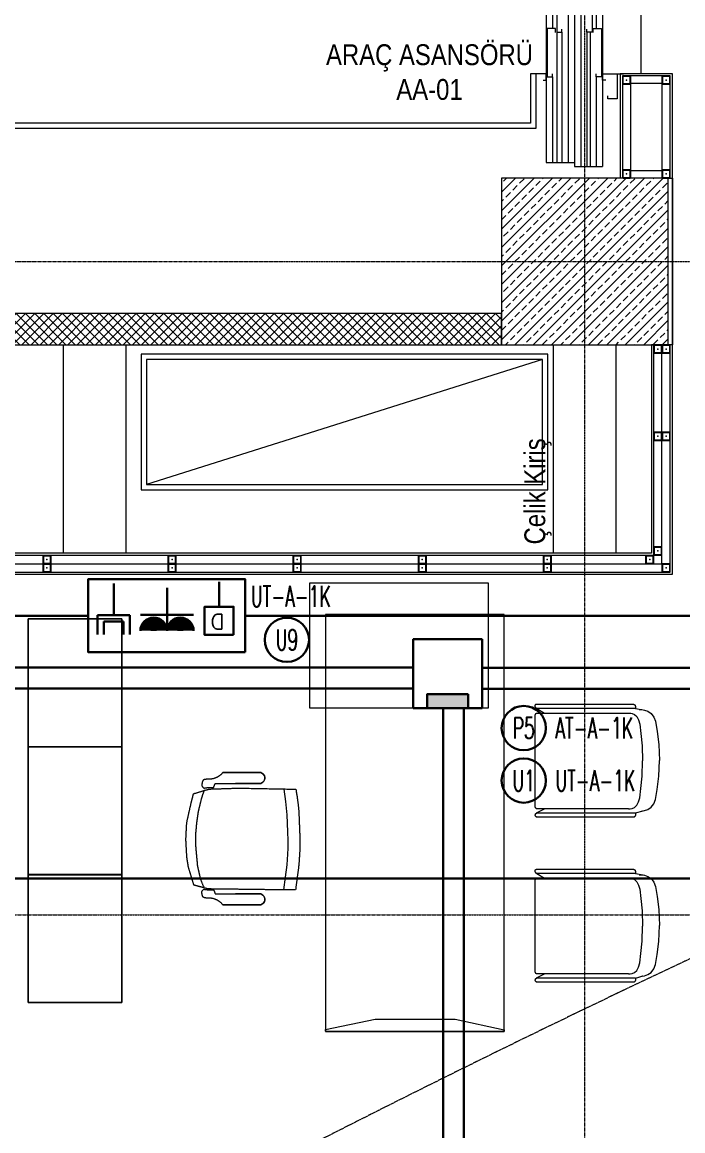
# Model space of a CAD drawing. Extents: x -1439 to 23780, y -1362 to 4476.
# Drawn here: x 7598 to 7914, y 1568 to 2100 of the extents above; entities that cross this region are included whole.
import ezdxf
from ezdxf.enums import TextEntityAlignment as Align
from ezdxf.xclip import XClip

# ---------------------------------------------------------------- set-up
doc = ezdxf.new("R2010")
doc.units = 0
doc.header["$MEASUREMENT"] = 0
doc.header["$XCLIPFRAME"] = 0
for name, pattern in [('Audi$0$DASHDOT2', [0.5, 0.25, -0.125, 0, -0.125]), ('Audi$0$DOT2', [0.125, 0, -0.125]), ('Audi$0$HIDDEN', [0.375, 0.25, -0.125]), ('DASHED2', [0.375, 0.25, -0.125])]:
    doc.linetypes.add(name, pattern=pattern)
doc.layers.get('0').update_dxf_attribs({"color": 9, "lineweight": 9})
for name, color, linetype, lineweight in [('Audi$0$00', 8, 'Continuous', 9), ('Audi$0$01', 8, 'Continuous', 9), ('Audi$0$05', 8, 'Continuous', 9), ('Audi$0$05V', 8, 'Continuous', 9), ('Audi$0$06D', 8, 'Continuous', 9), ('Audi$0$09W', 8, 'Continuous', 9), ('Audi$0$10', 8, 'Continuous', 9), ('Audi$0$11', 8, 'Continuous', 9), ('Audi$0$14', 8, 'Continuous', 9), ('Audi$0$20', 8, 'Audi$0$DOT2', 9), ('Audi$0$21', 8, 'Continuous', 9), ('Audi$0$24', 8, 'Audi$0$DASHDOT2', 9), ('Audi$0$33', 8, 'Audi$0$BATTING', 9), ('Audi$0$35', 8, 'Continuous', 9), ('E-1x8 W ACİL ÇIKIŞ ARMATÜRÜ (TİP1)', 7, 'Continuous', 30), ('E-DATA PRİZİ (RJ45)', 7, 'Continuous', 30), ('E-DÖŞEME (ŞAP İÇİ) PRİZ KUTUSU', 7, 'Continuous', 30), ('E-KABLO', 7, 'Continuous', 30), ('E-TV PRİZİ', 7, 'Continuous', 30), ('E-YAZI', 7, 'Continuous', 30), ('E-ÇİFTLİ UPS PRİZ', 7, 'Continuous', 30)]:
    doc.layers.add(name, color=color, linetype=linetype, lineweight=lineweight)
doc.styles.add('Audi$0$MuuM_TEXT-STANDART', font='ARIALN.TTF')
doc.styles.add('E-YAZI', font='txttw.shx')
doc.linetypes.add('Audi$0$BATTING', pattern='A,0.0001,-0.1,[134,ltypeshp.shx,S=0.1,R=0,X=-0.1,Y=0],-0.2,[134,ltypeshp.shx,S=0.1,R=180,X=0.1,Y=0],-0.1', length=0.4001)

# ---------------------------------------------------------------- blocks, each defined once
blk = doc.blocks.new('Audi$0$Group-41-1')
for p, q in [((384804.5645, 69162.035), (384804.5645, 69161.585)), ((384805.1779, 69162.035), (384804.5645, 69162.035)), ((384805.1779, 69161.585), (384805.1779, 69162.035)), ((384804.5645, 69161.585), (384805.1779, 69161.585))]:
    blk.add_line(p, q)
at = {"flags": 128}
blk.add_lwpolyline([(384804.5645, 69162.035), (384805.1779, 69162.035), (384805.1779, 69161.585), (384804.5645, 69161.585)], close=True, dxfattribs=at)
blk = doc.blocks.new('Audi$0$Group-42-1')
at = {"layer": 'Audi$0$05', "color": 7}
for p in [(-1.2267, 0), (-0.6133, 0), (0, 0)]:
    blk.add_blockref('Audi$0$Group-41-1', p, dxfattribs=at)
blk = doc.blocks.new('Audi$0$Group-32-1')
for p, q in [((384804.5516, 69159.371), (384804.573, 69159.3356)), ((384804.5731, 69159.3699), (384804.573, 69159.3694)), ((384804.573, 69159.3694), (384804.573, 69159.3689)), ((384804.573, 69159.3689), (384804.573, 69158.9239)), ((384804.5732, 69159.3709), (384804.5731, 69159.3704)), ((384804.5731, 69159.3704), (384804.5731, 69159.3699)), ((384804.5733, 69159.3713), (384804.5732, 69159.3709)), ((384804.5735, 69159.3718), (384804.5733, 69159.3713)), ((384804.5736, 69159.3723), (384804.5735, 69159.3718)), ((384804.5738, 69159.3727), (384804.5736, 69159.3723)), ((384804.574, 69159.3732), (384804.5738, 69159.3727)), ((384804.5742, 69159.3736), (384804.574, 69159.3732)), ((384804.5745, 69159.374), (384804.5742, 69159.3736)), ((384804.5747, 69159.3745), (384804.5745, 69159.374)), ((384804.575, 69159.3749), (384804.5747, 69159.3745)), ((384804.5753, 69159.3752), (384804.575, 69159.3749)), ((384804.5756, 69159.3756), (384804.5753, 69159.3752)), ((384804.576, 69159.376), (384804.5756, 69159.3756)), ((384804.5763, 69159.3763), (384804.576, 69159.376)), ((384804.5767, 69159.3766), (384804.5763, 69159.3763)), ((384804.5771, 69159.3769), (384804.5767, 69159.3766)), ((384804.5775, 69159.3772), (384804.5771, 69159.3769)), ((384804.5779, 69159.3775), (384804.5775, 69159.3772)), ((384804.5783, 69159.3777), (384804.5779, 69159.3775)), ((384804.5788, 69159.3779), (384804.5783, 69159.3777)), ((384804.5792, 69159.3781), (384804.5788, 69159.3779)), ((384804.5797, 69159.3783), (384804.5792, 69159.3781)), ((384804.5801, 69159.3785), (384804.5797, 69159.3783)), ((384804.5806, 69159.3786), (384804.5801, 69159.3785)), ((384804.5811, 69159.3787), (384804.5806, 69159.3786)), ((384804.5816, 69159.3788), (384804.5811, 69159.3787)), ((384804.5821, 69159.3789), (384804.5816, 69159.3788)), ((384804.5825, 69159.3789), (384804.5821, 69159.3789)), ((384804.583, 69159.3789), (384804.5825, 69159.3789)), ((384805.023, 69159.3789), (384804.583, 69159.3789)), ((384805.0235, 69159.3789), (384805.023, 69159.3789)), ((384805.024, 69159.3789), (384805.0235, 69159.3789)), ((384805.0245, 69159.3788), (384805.024, 69159.3789)), ((384805.0249, 69159.3787), (384805.0245, 69159.3788)), ((384805.0254, 69159.3786), (384805.0249, 69159.3787)), ((384805.0259, 69159.3785), (384805.0254, 69159.3786)), ((384805.0264, 69159.3783), (384805.0259, 69159.3785)), ((384805.0268, 69159.3781), (384805.0264, 69159.3783)), ((384805.0273, 69159.3779), (384805.0268, 69159.3781)), ((384805.0277, 69159.3777), (384805.0273, 69159.3779)), ((384805.0281, 69159.3775), (384805.0277, 69159.3777)), ((384805.0285, 69159.3772), (384805.0281, 69159.3775)), ((384805.029, 69159.3769), (384805.0285, 69159.3772)), ((384805.0293, 69159.3766), (384805.029, 69159.3769)), ((384805.0297, 69159.3763), (384805.0293, 69159.3766)), ((384805.0301, 69159.376), (384805.0297, 69159.3763)), ((384805.0304, 69159.3756), (384805.0301, 69159.376)), ((384805.0307, 69159.3752), (384805.0304, 69159.3756)), ((384805.031, 69159.3749), (384805.0307, 69159.3752)), ((384805.0313, 69159.3745), (384805.031, 69159.3749)), ((384805.0316, 69159.374), (384805.0313, 69159.3745)), ((384805.0318, 69159.3736), (384805.0316, 69159.374)), ((384805.032, 69159.3732), (384805.0318, 69159.3736)), ((384805.0322, 69159.3727), (384805.032, 69159.3732)), ((384805.0324, 69159.3723), (384805.0322, 69159.3727)), ((384805.0326, 69159.3718), (384805.0324, 69159.3723)), ((384805.0327, 69159.3713), (384805.0326, 69159.3718)), ((384805.0328, 69159.3709), (384805.0327, 69159.3713)), ((384805.0329, 69159.3704), (384805.0328, 69159.3709)), ((384805.0329, 69159.3699), (384805.0329, 69159.3704)), ((384805.033, 69159.3694), (384805.0329, 69159.3699)), ((384805.0521, 69159.3725), (384805.033, 69159.3345)), ((384805.033, 69159.3689), (384805.033, 69159.3694)), ((384805.033, 69158.9322), (384805.033, 69159.3689)), ((384805.033, 69158.9322), (384805.033, 69158.9322)), ((384804.5516, 69158.8992), (384804.558, 69158.8616)), ((384805.0524, 69158.8992), (384805.0423, 69158.8616))]:
    blk.add_line(p, q)
at = {"flags": 128}
for points in [[(384804.5309, 69158.9092), (384804.5309, 69158.9087), (384804.531, 69158.9082), (384804.531, 69158.9077), (384804.5311, 69158.9072), (384804.5312, 69158.9068), (384804.5314, 69158.9063), (384804.5315, 69158.9058), (384804.5317, 69158.9054), (384804.5319, 69158.9049), (384804.5321, 69158.9045), (384804.5324, 69158.904), (384804.5326, 69158.9036), (384804.5329, 69158.9032), (384804.5332, 69158.9028), (384804.5335, 69158.9025), (384804.5339, 69158.9021), (384804.5342, 69158.9018), (384804.5346, 69158.9015), (384804.535, 69158.9012), (384804.5354, 69158.9009), (384804.5358, 69158.9006), (384804.5362, 69158.9004), (384804.5367, 69158.9001), (384804.5371, 69158.8999), (384804.5376, 69158.8998), (384804.538, 69158.8996), (384804.5385, 69158.8995), (384804.539, 69158.8994), (384804.5395, 69158.8993), (384804.54, 69158.8992), (384804.5404, 69158.8992), (384804.5409, 69158.8992), (384804.5516, 69158.8992), (384804.5516, 69159.3689), (384804.5516, 69159.3694), (384804.5516, 69159.3699), (384804.5515, 69159.3704), (384804.5515, 69159.3709), (384804.5513, 69159.3713), (384804.5512, 69159.3718), (384804.5511, 69159.3723), (384804.5509, 69159.3727), (384804.5507, 69159.3732), (384804.5505, 69159.3736), (384804.5502, 69159.374), (384804.55, 69159.3745), (384804.5497, 69159.3749), (384804.5494, 69159.3752), (384804.5491, 69159.3756), (384804.5487, 69159.376), (384804.5484, 69159.3763), (384804.548, 69159.3766), (384804.5476, 69159.3769), (384804.5472, 69159.3772), (384804.5468, 69159.3775), (384804.5464, 69159.3777), (384804.5459, 69159.3779), (384804.5455, 69159.3781), (384804.545, 69159.3783), (384804.5445, 69159.3785), (384804.5441, 69159.3786), (384804.5436, 69159.3787), (384804.5431, 69159.3788), (384804.5426, 69159.3789), (384804.5421, 69159.3789), (384804.5416, 69159.3789), (384804.5359, 69159.3789), (384804.5357, 69159.3789), (384804.5354, 69159.3789), (384804.5352, 69159.3788), (384804.535, 69159.3788), (384804.5347, 69159.3788), (384804.5345, 69159.3787), (384804.5343, 69159.3786), (384804.534, 69159.3785), (384804.5338, 69159.3784), (384804.5336, 69159.3783), (384804.5334, 69159.3782), (384804.5332, 69159.3781), (384804.533, 69159.3779), (384804.5328, 69159.3778), (384804.5326, 69159.3776), (384804.5324, 69159.3774), (384804.5322, 69159.3773), (384804.5321, 69159.3771), (384804.5319, 69159.3769), (384804.5318, 69159.3767), (384804.5316, 69159.3765), (384804.5315, 69159.3763), (384804.5314, 69159.376), (384804.5313, 69159.3758), (384804.5312, 69159.3756), (384804.5312, 69159.3754), (384804.5311, 69159.3751), (384804.531, 69159.3749), (384804.531, 69159.3746), (384804.531, 69159.3744), (384804.5309, 69159.3741), (384804.5309, 69159.3739), (384804.5309, 69158.9092)], [(384805.0521, 69158.8992), (384805.0628, 69158.8992), (384805.0633, 69158.8992), (384805.0638, 69158.8992), (384805.0642, 69158.8993), (384805.0647, 69158.8994), (384805.0652, 69158.8995), (384805.0657, 69158.8996), (384805.0661, 69158.8998), (384805.0666, 69158.8999), (384805.0671, 69158.9001), (384805.0675, 69158.9004), (384805.0679, 69158.9006), (384805.0683, 69158.9009), (384805.0687, 69158.9012), (384805.0691, 69158.9015), (384805.0695, 69158.9018), (384805.0698, 69158.9021), (384805.0702, 69158.9025), (384805.0705, 69158.9028), (384805.0708, 69158.9032), (384805.0711, 69158.9036), (384805.0714, 69158.904), (384805.0716, 69158.9045), (384805.0718, 69158.9049), (384805.072, 69158.9054), (384805.0722, 69158.9058), (384805.0723, 69158.9063), (384805.0725, 69158.9068), (384805.0726, 69158.9072), (384805.0727, 69158.9077), (384805.0727, 69158.9082), (384805.0728, 69158.9087), (384805.0728, 69158.9092), (384805.0728, 69159.3689), (384805.0728, 69159.3694), (384805.0727, 69159.3699), (384805.0727, 69159.3704), (384805.0726, 69159.3709), (384805.0725, 69159.3713), (384805.0723, 69159.3718), (384805.0722, 69159.3723), (384805.072, 69159.3727), (384805.0718, 69159.3732), (384805.0716, 69159.3736), (384805.0714, 69159.374), (384805.0711, 69159.3745), (384805.0708, 69159.3749), (384805.0705, 69159.3752), (384805.0702, 69159.3756), (384805.0698, 69159.376), (384805.0695, 69159.3763), (384805.0691, 69159.3766), (384805.0687, 69159.3769), (384805.0683, 69159.3772), (384805.0679, 69159.3775), (384805.0675, 69159.3777), (384805.0671, 69159.3779), (384805.0666, 69159.3781), (384805.0661, 69159.3783), (384805.0657, 69159.3785), (384805.0652, 69159.3786), (384805.0647, 69159.3787), (384805.0642, 69159.3788), (384805.0638, 69159.3789), (384805.0633, 69159.3789), (384805.0628, 69159.3789), (384805.0621, 69159.3789), (384805.0616, 69159.3789), (384805.0611, 69159.3789), (384805.0606, 69159.3788), (384805.0601, 69159.3787), (384805.0596, 69159.3786), (384805.0592, 69159.3785), (384805.0587, 69159.3783), (384805.0582, 69159.3781), (384805.0578, 69159.3779), (384805.0574, 69159.3777), (384805.0569, 69159.3775), (384805.0565, 69159.3772), (384805.0561, 69159.3769), (384805.0557, 69159.3766), (384805.0554, 69159.3763), (384805.055, 69159.376), (384805.0547, 69159.3756), (384805.0543, 69159.3752), (384805.054, 69159.3749), (384805.0538, 69159.3745), (384805.0535, 69159.374), (384805.0533, 69159.3736), (384805.053, 69159.3732), (384805.0528, 69159.3727), (384805.0527, 69159.3723), (384805.0525, 69159.3718), (384805.0524, 69159.3713), (384805.0523, 69159.3709), (384805.0522, 69159.3704), (384805.0521, 69159.3699), (384805.0521, 69159.3694), (384805.0521, 69159.3689), (384805.0521, 69158.8992)]]:
    blk.add_lwpolyline(points, close=True, dxfattribs=at)
for points in [[(384804.5309, 69158.9092, 0.414214), (384804.5409, 69158.8992), (384804.5516, 69158.8992), (384804.5516, 69159.3689, 0.414214), (384804.5416, 69159.3789), (384804.5359, 69159.3789, 0.414214), (384804.5309, 69159.3739)], [(384805.0521, 69158.8992), (384805.0628, 69158.8992, 0.414214), (384805.0728, 69158.9092), (384805.0728, 69159.3689, 0.414214), (384805.0628, 69159.3789), (384805.0621, 69159.3789, 0.414214), (384805.0521, 69159.3689)]]:
    blk.add_lwpolyline(points, format="xyb", close=True, dxfattribs=at)
blk.add_lwpolyline([(384805.033, 69158.9322), (384805.033, 69159.3689, 0.414214), (384805.023, 69159.3789), (384804.583, 69159.3789, 0.414214), (384804.573, 69159.3689), (384804.573, 69158.9239), (384804.5738, 69158.9202)], format="xyb", dxfattribs=at)
for points in [[(384804.573, 69158.9322), (384804.573, 69158.9239), (384804.5752, 69158.9142), (384804.5804, 69158.903), (384804.5903, 69158.8926), (384804.6064, 69158.8839), (384804.6258, 69158.8783), (384804.6716, 69158.8721), (384804.7307, 69158.8665), (384804.803, 69158.8644)], [(384805.033, 69158.9322), (384805.033, 69158.9239), (384805.0308, 69158.9142), (384805.0256, 69158.903), (384805.0157, 69158.8926), (384804.9996, 69158.8839), (384804.9803, 69158.8783), (384804.9344, 69158.8721), (384804.8753, 69158.8665), (384804.803, 69158.8644)], [(384804.5569, 69158.8806), (384804.5569, 69158.8686), (384804.5592, 69158.8546), (384804.5647, 69158.8386), (384804.5752, 69158.8236), (384804.5922, 69158.8111), (384804.6127, 69158.8031), (384804.6612, 69158.7941), (384804.7237, 69158.7861), (384804.8002, 69158.7831)], [(384805.0434, 69158.8658), (384805.0434, 69158.8686), (384805.0412, 69158.8546), (384805.0357, 69158.8386), (384805.0252, 69158.8236), (384805.0082, 69158.8111), (384804.9877, 69158.8031), (384804.9392, 69158.7941), (384804.8767, 69158.7861), (384804.8002, 69158.7831)]]:
    blk.add_lwpolyline(points, dxfattribs=at)
blk = doc.blocks.new('Audi$0$Group-258-1')
at = {"linetype": 'Continuous'}
for p, q in [((384800.0983, 69164.505), (384800.0936, 69164.5084)), ((384800.71, 69164.505), (384800.7146, 69164.5084)), ((384800.2257, 69164.3995), (384800.1668, 69164.4084)), ((384800.6491, 69164.4097), (384800.5895, 69164.4019)), ((384800.2892, 69164.3936), (384800.2257, 69164.3995)), ((384800.3717, 69164.3904), (384800.2892, 69164.3936)), ((384800.4137, 69164.389), (384800.3717, 69164.3904)), ((384800.4502, 69164.389), (384800.4137, 69164.389)), ((384800.4792, 69164.3908), (384800.4502, 69164.389)), ((384800.5299, 69164.394), (384800.4792, 69164.3908)), ((384800.5895, 69164.4019), (384800.5299, 69164.394))]:
    blk.add_line(p, q, dxfattribs=at)
at = {"linetype": 'Continuous', "flags": 128}
for points in [[(384800.0862, 69164.6997), (384800.0862, 69164.6409), (384800.0862, 69164.6409)], [(384800.722, 69164.6997), (384800.722, 69164.6409), (384800.722, 69164.6409)], [(384800.0862, 69164.6409), (384800.0862, 69164.5259), (384800.0862, 69164.6409)], [(384800.1395, 69164.5259), (384800.1395, 69164.6409), (384800.1395, 69164.6409)], [(384800.6687, 69164.5259), (384800.6687, 69164.6409), (384800.6687, 69164.6409)], [(384800.722, 69164.6409), (384800.722, 69164.5259), (384800.722, 69164.6409)], [(384800.0862, 69164.5259), (384800.0862, 69164.5259), (384800.087, 69164.52)], [(384800.0862, 69164.5259), (384800.087, 69164.52), (384800.087, 69164.52)], [(384800.087, 69164.52), (384800.087, 69164.52), (384800.0892, 69164.5143)], [(384800.087, 69164.52), (384800.0892, 69164.5143), (384800.0892, 69164.5143)], [(384800.0892, 69164.5143), (384800.0892, 69164.5143), (384800.0929, 69164.5094)], [(384800.0892, 69164.5143), (384800.0936, 69164.5084), (384800.0929, 69164.5094)], [(384800.1328, 69164.5094), (384800.1328, 69164.5094), (384800.1365, 69164.5143)], [(384800.1328, 69164.5094), (384800.1365, 69164.5143), (384800.1365, 69164.5143)], [(384800.1365, 69164.5143), (384800.1365, 69164.5143), (384800.1387, 69164.52)], [(384800.1365, 69164.5143), (384800.1387, 69164.52), (384800.1387, 69164.52)], [(384800.1387, 69164.52), (384800.1387, 69164.52), (384800.1395, 69164.5259)], [(384800.1387, 69164.52), (384800.1395, 69164.5259), (384800.1395, 69164.5259)], [(384800.6695, 69164.52), (384800.6695, 69164.52), (384800.6687, 69164.5259)], [(384800.6695, 69164.52), (384800.6687, 69164.5259), (384800.6687, 69164.5259)], [(384800.6718, 69164.5143), (384800.6718, 69164.5143), (384800.6695, 69164.52)], [(384800.6718, 69164.5143), (384800.6695, 69164.52), (384800.6695, 69164.52)], [(384800.6754, 69164.5094), (384800.6754, 69164.5094), (384800.6718, 69164.5143)], [(384800.6754, 69164.5094), (384800.6718, 69164.5143), (384800.6718, 69164.5143)], [(384800.719, 69164.5143), (384800.7146, 69164.5084), (384800.7153, 69164.5094)], [(384800.719, 69164.5143), (384800.719, 69164.5143), (384800.7153, 69164.5094)], [(384800.7213, 69164.52), (384800.7213, 69164.52), (384800.719, 69164.5143)], [(384800.7213, 69164.52), (384800.719, 69164.5143), (384800.719, 69164.5143)], [(384800.722, 69164.5259), (384800.722, 69164.5259), (384800.7213, 69164.52)], [(384800.722, 69164.5259), (384800.7213, 69164.52), (384800.7213, 69164.52)], [(384800.0977, 69164.5054), (384800.0977, 69164.5054), (384800.1034, 69164.5026)], [(384800.0977, 69164.5054), (384800.1034, 69164.5026), (384800.1034, 69164.5026)], [(384800.1034, 69164.5026), (384800.1034, 69164.5026), (384800.1096, 69164.5011)], [(384800.1034, 69164.5026), (384800.1096, 69164.5011), (384800.1096, 69164.5011)], [(384800.1096, 69164.5011), (384800.1096, 69164.5011), (384800.1161, 69164.5011)], [(384800.1096, 69164.5011), (384800.1161, 69164.5011), (384800.1161, 69164.5011)], [(384800.1161, 69164.5011), (384800.1161, 69164.5011), (384800.1223, 69164.5026)], [(384800.1161, 69164.5011), (384800.1223, 69164.5026), (384800.1223, 69164.5026)], [(384800.1223, 69164.5026), (384800.1223, 69164.5026), (384800.128, 69164.5054)], [(384800.1223, 69164.5026), (384800.128, 69164.5054), (384800.128, 69164.5054)], [(384800.128, 69164.5054), (384800.128, 69164.5054), (384800.1328, 69164.5094)], [(384800.128, 69164.5054), (384800.1328, 69164.5094), (384800.1328, 69164.5094)], [(384800.6802, 69164.5054), (384800.6802, 69164.5054), (384800.6754, 69164.5094)], [(384800.6802, 69164.5054), (384800.6754, 69164.5094), (384800.6754, 69164.5094)], [(384800.6859, 69164.5026), (384800.6859, 69164.5026), (384800.6802, 69164.5054)], [(384800.6859, 69164.5026), (384800.6802, 69164.5054), (384800.6802, 69164.5054)], [(384800.6922, 69164.5011), (384800.6922, 69164.5011), (384800.6859, 69164.5026)], [(384800.6922, 69164.5011), (384800.6859, 69164.5026), (384800.6859, 69164.5026)], [(384800.6986, 69164.5011), (384800.6986, 69164.5011), (384800.6922, 69164.5011)], [(384800.6986, 69164.5011), (384800.6922, 69164.5011), (384800.6922, 69164.5011)], [(384800.7048, 69164.5026), (384800.7048, 69164.5026), (384800.6986, 69164.5011)], [(384800.7048, 69164.5026), (384800.6986, 69164.5011), (384800.6986, 69164.5011)], [(384800.7105, 69164.5054), (384800.7105, 69164.5054), (384800.7048, 69164.5026)], [(384800.7105, 69164.5054), (384800.7048, 69164.5026), (384800.7048, 69164.5026)]]:
    blk.add_lwpolyline(points, close=True, dxfattribs=at)
at = {"linetype": 'Continuous'}
for points in [[(384800.1886, 69164.8426), (384800.1775, 69164.8055), (384800.1663, 69164.7685)], [(384800.2312, 69164.8536), (384800.2099, 69164.8481), (384800.1886, 69164.8426)], [(384800.3272, 69164.8751), (384800.2792, 69164.8644), (384800.2312, 69164.8536)], [(384800.3841, 69164.8318), (384800.3546, 69164.8291), (384800.3252, 69164.8264)], [(384800.4074, 69164.8792), (384800.3673, 69164.8772), (384800.3272, 69164.8751)], [(384800.4307, 69164.8318), (384800.4074, 69164.8318), (384800.3841, 69164.8318)], [(384800.4932, 69164.8746), (384800.4503, 69164.8769), (384800.4074, 69164.8792)], [(384800.4872, 69164.8271), (384800.4589, 69164.8295), (384800.4307, 69164.8318)], [(384800.5432, 69164.8666), (384800.5182, 69164.8706), (384800.4932, 69164.8746)], [(384800.6271, 69164.8405), (384800.5851, 69164.8535), (384800.5432, 69164.8666)], [(384800.6454, 69164.7717), (384800.6363, 69164.8061), (384800.6271, 69164.8405)], [(384800.1182, 69164.7571), (384800.1184, 69164.788), (384800.1261, 69164.8013), (384800.1481, 69164.8026)], [(384800.1481, 69164.8026), (384800.1523, 69164.8031), (384800.1616, 69164.7937)], [(384800.1616, 69164.7937), (384800.1601, 69164.7826), (384800.1585, 69164.7715)], [(384800.2113, 69164.8039), (384800.1911, 69164.7972), (384800.1708, 69164.7905)], [(384800.2746, 69164.8191), (384800.2429, 69164.8115), (384800.2113, 69164.8039)], [(384800.3252, 69164.8264), (384800.2999, 69164.8227), (384800.2746, 69164.8191)], [(384800.5356, 69164.8225), (384800.5114, 69164.8248), (384800.4872, 69164.8271)], [(384800.5919, 69164.8096), (384800.5638, 69164.8161), (384800.5356, 69164.8225)], [(384800.637, 69164.7924), (384800.6046, 69164.8075), (384800.5919, 69164.8096)], [(384800.6601, 69164.8026), (384800.656, 69164.8031), (384800.6466, 69164.7937)], [(384800.6466, 69164.7937), (384800.6482, 69164.7826), (384800.6497, 69164.7715)], [(384800.69, 69164.7571), (384800.6898, 69164.788), (384800.6822, 69164.8013), (384800.6601, 69164.8026)], [(384800.0854, 69164.7011), (384800.1126, 69164.7212), (384800.1182, 69164.7571)], [(384800.158, 69164.7461), (384800.1488, 69164.7423), (384800.1395, 69164.7385)], [(384800.1395, 69164.7385), (384800.1395, 69164.6897), (384800.1395, 69164.6409)], [(384800.1585, 69164.7715), (384800.1583, 69164.7588), (384800.158, 69164.7461)], [(384800.1663, 69164.7685), (384800.1639, 69164.6975), (384800.1616, 69164.6266)], [(384800.6491, 69164.4746), (384800.6472, 69164.6232), (384800.6454, 69164.7717)], [(384800.6497, 69164.7715), (384800.65, 69164.7588), (384800.6502, 69164.7461)], [(384800.6502, 69164.7461), (384800.6595, 69164.7423), (384800.6687, 69164.7385)], [(384800.6687, 69164.7385), (384800.6687, 69164.6897), (384800.6687, 69164.6409)], [(384800.7229, 69164.7011), (384800.6957, 69164.7212), (384800.69, 69164.7571)], [(384800.1616, 69164.6266), (384800.1642, 69164.4892), (384800.1668, 69164.3518)], [(384800.6491, 69164.3531), (384800.6491, 69164.4138), (384800.6491, 69164.4746)], [(384800.1668, 69164.3518), (384800.2302, 69164.3409), (384800.278, 69164.3374)], [(384800.5299, 69164.3374), (384800.5895, 69164.3452), (384800.6491, 69164.3531)], [(384800.278, 69164.3374), (384800.3427, 69164.3349), (384800.4074, 69164.3324)], [(384800.4074, 69164.3324), (384800.4288, 69164.3324), (384800.4502, 69164.3324)], [(384800.4502, 69164.3324), (384800.4901, 69164.3349), (384800.5299, 69164.3374)]]:
    blk.add_open_spline(points, degree=2, dxfattribs=at)
blk = doc.blocks.new('Audi$0$p-ma-audi')
for p, q in [((-7.57, 155.19), (-7.57, 200)), ((-85.7, 155.19), (-7.57, 155.19))]:
    blk.add_line(p, q)
at = {"flags": 128}
for points in [[(-7.57, 200), (-7.57, 214.96), (-93.45, 214.96), (-93.45, 155.19), (-85.7, 155.19)], [(-85.7, 0.04), (-85.7, 0.94), (-61.93, 5.88), (-23.62, 5.88), (0, 0.73), (0, 0), (-85.67, 0)]]:
    blk.add_lwpolyline(points, dxfattribs=at)
for points in [[(-85.7, 200), (-85.7, 0), (0, 0), (0, 200), (-85.7, 200)], [(-85.7, 200), (-85.7, 0), (0, 0), (0, 200)]]:
    blk.add_lwpolyline(points, close=True, dxfattribs=at)
blk = doc.blocks.new('Audi$0$p-kolon_80x80')
at = {"layer": 'Audi$0$09W'}
h = blk.add_hatch(dxfattribs=at)
h.set_pattern_fill('ANSI33', color=256, scale=25, style=0)
h.set_pattern_definition([(45, (-1222.5, -385), (-4.419417, 4.419417), []), (45, (-1218.0806, -385), (-4.419417, 4.419417), [3.125, -1.5625])])
h.paths.add_polyline_path([(-40, -40), (40, -40), (40, 40), (-40, 40)])
blk.add_lwpolyline([(-40, -40), (40, -40), (40, 40), (-40, 40)], close=True)
blk = doc.blocks.new('Audi$0$p-arac asansoru')
for p, q in [((33.7, -139.5), (33.7, 510.5)), ((36.2, -137), (36.2, 508)), ((59.9, -137), (36.2, -137)), ((59.9, -139.5), (59.9, -137)), ((59.9, -139.5), (33.7, -139.5)), ((17.4, -144.5), (17.4, -158)), ((354.9, -144.5), (17.4, -144.5)), ((58.4, -147.5), (17.4, -147.5)), ((296.9, -147.5), (81.7, -147.5)), ((79.9, -149.5), (17.4, -149.5)), ((79.9, -152), (17.4, -152)), ((15.4, -158), (15.4, -171.5)), ((356.9, -158), (15.4, -158)), ((119.05, -155), (17.4, -155)), ((354.9, -158), (17.4, -158)), ((119.9, -161), (15.4, -161)), ((79.9, -164), (15.4, -164)), ((79.9, -165.5), (15.4, -165.5)), ((58.4, -168.5), (15.4, -168.5)), ((296.9, -168.5), (81.7, -168.5)), ((356.9, -171.5), (15.4, -171.5)), ((59.9, -178.5), (59.9, -181.5))]:
    blk.add_line(p, q)
for points in [[(56.9, -143), (56.9, -144.5), (59.9, -144.5), (59.9, -139.5)], [(79.7, -149), (81.7, -149), (81.7, -145), (58.4, -145), (58.4, -147.5), (59.9, -147.5)], [(119.4, -153.5), (121.9, -153.5), (121.9, -149.5), (79.9, -149.5), (79.9, -152), (81.4, -152)], [(119.9, -162.5), (121.9, -162.5), (121.9, -166.5), (79.9, -166.5), (79.9, -164), (81.4, -164)], [(79.7, -167), (81.7, -167), (81.7, -171), (58.4, -171), (58.4, -168.5), (59.9, -168.5)], [(56.9, -173), (56.9, -171.5), (59.9, -171.5), (59.9, -178.5), (47.9, -178.5), (47.9, -174), (49.4, -174)]]:
    blk.add_lwpolyline(points)
blk = doc.blocks.new('Audi$0$Prf-40x40')
for points in [[(1.5, -2), (-1.5, -2, -0.414214), (-2, -1.5), (-2, 1.5, -0.414214), (-1.5, 2), (1.5, 2, -0.414214), (2, 1.5), (2, -1.5, -0.414214)], [(1.5, -1.7), (-1.5, -1.7, -0.414214), (-1.7, -1.5), (-1.7, 1.5, -0.414214), (-1.5, 1.7), (1.5, 1.7, -0.414214), (1.7, 1.5), (1.7, -1.5, -0.414214)]]:
    blk.add_lwpolyline(points, format="xyb", close=True)
at = {"color": 252}
blk.add_point((0, 0), dxfattribs=at)
blk = doc.blocks.new('10_DÖŞEME (ŞAP İÇİ) PRİZ KUTUSU')
at = {"layer": 'E-DÖŞEME (ŞAP İÇİ) PRİZ KUTUSU'}
blk.add_hatch(color=5, dxfattribs=at).paths.add_polyline_path([(0.734, 0.216), (0.734, 0.706), (-0.734, 0.706), (-0.734, 0.216)])
at = {"layer": 'E-DÖŞEME (ŞAP İÇİ) PRİZ KUTUSU', "color": 5}
for points in [[(1.224, 2.664), (1.224, 0.216), (-1.224, 0.216), (-1.224, 2.664)], [(0.734, 0.706), (0.734, 0.216), (-0.734, 0.216), (-0.734, 0.706)]]:
    blk.add_lwpolyline(points, close=True, dxfattribs=at)
blk = doc.blocks.new('100_ÇİFTLİ UPS PRİZ')
at = {"layer": 'E-ÇİFTLİ UPS PRİZ', "color": 4}
for p, q in [((0, 3.862), (0, 0)), ((-2.4, 2.425), (2.4, 2.425))]:
    blk.add_line(p, q, dxfattribs=at)
at = {"layer": 'E-ÇİFTLİ UPS PRİZ', "color": 4, "const_width": 1.2}
for points in [[(-1.8, 3.855, 0.97398), (-0.6, 3.855, 0.97398)], [(0.6, 3.855, 0.97398), (1.8, 3.855, 0.97398)]]:
    blk.add_lwpolyline(points, format="xyb", dxfattribs=at)
at = {"layer": 'E-ÇİFTLİ UPS PRİZ', "color": 4}
for centre, start, end in [((-1.2, 3.87), 179.60828, 359.60828), ((1.2, 3.87), 180.39172, 0.39172)]:
    blk.add_arc(centre, 1.2, start, end, dxfattribs=at)
blk = doc.blocks.new('100_TV PRİZİ')
at = {"layer": 'E-TV PRİZİ', "color": 4}
for p, q in [((-1.229, 3.875), (-1.229, 2.4)), ((-0.737, 3.875), (-0.737, 2.892)), ((0.737, 3.875), (0.737, 2.892)), ((1.229, 3.875), (1.229, 2.4)), ((-0.737, 2.892), (0.737, 2.892)), ((-1.229, 2.4), (1.229, 2.4)), ((0, 2.4), (0, 0))]:
    blk.add_line(p, q, dxfattribs=at)
blk = doc.blocks.new('*U326')
at = {"layer": 'E-DATA PRİZİ (RJ45)', "color": 4}
blk.add_line((0, 0), (0, 2.099), dxfattribs=at)
blk.add_lwpolyline([(-1.229, 4.478), (1.229, 4.478), (1.229, 2.099), (-1.229, 2.099)], close=True, dxfattribs=at)
at = {"layer": 'E-DATA PRİZİ (RJ45)', "color": 3, "style": 'E-YAZI'}
blk.add_text('D', height=1.28, dxfattribs=at).set_placement((-0.44, 2.73))
blk = doc.blocks.new('E-ROTA-GRPRZ2')
at = {"layer": 'E-1x8 W ACİL ÇIKIŞ ARMATÜRÜ (TİP1)', "color": 1}
blk.add_lwpolyline([(-37.7, 34.88), (37.7, 34.88), (37.7, 0), (-37.7, 0)], close=True, dxfattribs=at)
at = {"layer": 'E-DATA PRİZİ (RJ45)', "xscale": 5.67, "yscale": 5.67, "zscale": 5.67}
blk.add_blockref('*U326', (-25.18, 1.24), dxfattribs=at)
at = {"layer": 'E-TV PRİZİ', "xscale": 6.3, "yscale": 6.3, "zscale": 6.3}
blk.add_blockref('100_TV PRİZİ', (25.39, 2.01), dxfattribs=at)
at = {"layer": 'E-ÇİFTLİ UPS PRİZ', "xscale": 5.322239999999999, "yscale": 5.322239999999999, "zscale": 5.322239999999999}
blk.add_blockref('100_ÇİFTLİ UPS PRİZ', (-0.2, 4.14), dxfattribs=at)

msp = doc.modelspace()

# ---------------------------------------------------------------- hatches: boundary and pattern name
at = {"layer": 'Audi$0$09W'}
h = msp.add_hatch(dxfattribs=at)
h.set_pattern_fill('ANSI37', color=256, scale=25, style=0)
h.paths.add_polyline_path([(7207.5, 1945), (7827.5, 1945), (7827.5, 1960), (7207.5, 1960)])

# ---------------------------------------------------------------- linework, layer by layer
at = {"layer": 'Audi$0$00'}
msp.add_lwpolyline([(7207.5, 1945), (7827.5, 1945), (7827.5, 1960), (7207.5, 1960)], close=True, dxfattribs=at)
at = {"layer": 'Audi$0$06D'}
msp.add_line((7847.25, 1938), (7657.25, 1878), dxfattribs=at)
for points in [[(7904.5, 2028.5), (7889.5, 2028.5), (7889.5, 2070.5), (7904.5, 2070.5)], [(7654.75, 1875.5), (7849.75, 1875.5), (7849.75, 1940.5), (7654.75, 1940.5)], [(7657.25, 1878), (7847.25, 1878), (7847.25, 1938), (7657.25, 1938)]]:
    msp.add_lwpolyline(points, close=True, dxfattribs=at)
for points in [[(7129.5, 1840), (7898.61, 1840), (7904.5, 1840), (7904.5, 1846.13), (7904.5, 1943)], [(7617.5, 1845), (7617.5, 1945)], [(7647.5, 1845), (7647.5, 1945)], [(7852.5, 1845), (7852.5, 1945)], [(7882.5, 1845), (7882.5, 1945)]]:
    msp.add_lwpolyline(points, dxfattribs=at)
at = {"layer": 'Audi$0$11'}
for points in [[(7909.5, 2025), (7909.5, 2075), (7884.5, 2075), (7884.5, 2025)], [(7908.5, 2025), (7908.5, 2074), (7885.5, 2074), (7885.5, 2025)], [(7126.5, 1836), (7908.5, 1836), (7908.5, 1945)], [(7127.5, 1835), (7909.5, 1835), (7909.5, 1945), (7899.5, 1945), (7899.5, 1845), (7127.5, 1845)], [(7900.5, 1944), (7900.5, 1844), (7127.5, 1844)]]:
    msp.add_lwpolyline(points, dxfattribs=at)
at = {"layer": 'Audi$0$14'}
msp.add_lwpolyline([(7907.5, 2025), (7909.5, 2025), (7909.5, 1945)], dxfattribs=at)
at = {"layer": 'Audi$0$20', "linetype": 'Audi$0$HIDDEN', "lineweight": 0}
for points in [[(7497.5, 1433.22, -0.101512), (9968.66, 2228.47, -0.101512)], [(7129.5, 979.76, -0.152644), (10705.5, 2076.19, -0.10573)]]:
    msp.add_lwpolyline(points, format="xyb", dxfattribs=at)
at = {"layer": 'Audi$0$21', "linetype": 'Audi$0$DASHDOT2'}
msp.add_lwpolyline([(6835.48, 1671.62), (10934.42, 1671.62)], dxfattribs=at)
at = {"layer": 'Audi$0$24'}
for points in [[(7867.5, 195), (7867.5, 4035)], [(6827.5, 1985), (11027.5, 1985)]]:
    msp.add_lwpolyline(points, dxfattribs=at)
at = {"layer": 'Audi$0$33', "ltscale": 0.4}
msp.add_lwpolyline([(7129.5, 1840), (7898.61, 1840), (7904.5, 1840), (7904.5, 1846.13), (7904.5, 1943)], dxfattribs=at)
at = {"layer": 'Audi$0$35'}
msp.add_lwpolyline([(10004.84, 1897.89, 0.099521), (7703.07, 1167.17), (7703.07, 1167.17), (7647.15, 1268.13, 0.006902), (7497.58, 1182.57), (7497.58, 1835), (7909.5, 1835), (7909.5, 2075), (7894.5, 2075), (7894.5, 2325), (7909.5, 2325), (7909.5, 2483.5), (7895.44, 2489.8), (7892.5, 2489.8), (7892.5, 2570.2), (7895.5, 2570.2), (7909.5, 2576.5), (7909.5, 2652), (7890.5, 2652), (7890.5, 2768), (7909.5, 2768), (7909.5, 2803), (8525.5, 2803)], format="xyb", dxfattribs=at)
at = {"layer": 'E-KABLO', "color": 4}
for p, q in [((7629.19, 1815.08), (7135.36, 1815.08)), ((7704.58, 1815.08), (7929.5, 1815.08))]:
    msp.add_line(p, q, dxfattribs=at)
at = {"layer": 'E-KABLO', "color": 6, "linetype": 'DASHED2'}
for p, q in [((7355.68, 1790.17), (7784.54, 1790.17)), ((7818.34, 1790.02), (8653.35, 1790.02)), ((7799.49, 1477.55), (7799.49, 1770.85))]:
    msp.add_line(p, q, dxfattribs=at)
at = {"layer": 'E-KABLO', "color": 4, "linetype": 'DASHED2'}
for p, q in [((7355.68, 1780.17), (7784.54, 1780.17)), ((7818.34, 1780.02), (8663.35, 1780.02)), ((7809.49, 1477.55), (7809.49, 1770.85))]:
    msp.add_line(p, q, dxfattribs=at)
at = {"layer": 'E-KABLO', "color": 6}
msp.add_line((7139.5, 1689.01), (7919.5, 1689.01), dxfattribs=at)
at = {"layer": 'E-KABLO', "color": 7, "linetype": 'Continuous'}
for centre in [(7724.59, 1803.52), (7838.18, 1761.19), (7838.18, 1735.97)]:
    msp.add_circle(centre, 10.61, dxfattribs=at)

# ---------------------------------------------------------------- block references
at = {"layer": 'Audi$0$01'}
msp.add_blockref('Audi$0$p-kolon_80x80', (7867.5, 1985), dxfattribs=at)
at = {"layer": 'Audi$0$05', "color": 7}
msp.add_blockref('Audi$0$p-ma-audi', (7828.84, 1615.66), dxfattribs=at)
at = {"layer": 'Audi$0$05', "color": 7, "xscale": -100, "yscale": 100, "zscale": 100, "rotation": 90}
msp.add_blockref('Audi$0$Group-42-1', (6923803.96, 38482147.3), dxfattribs=at)
at = {"layer": 'Audi$0$05', "color": 7, "extrusion": (0, 0, -1), "xscale": 100, "yscale": 100, "zscale": -100, "rotation": 270}
for name, p in [('Audi$0$Group-32-1', (-6923781.64, 38482225.69)), ('Audi$0$Group-258-1', (-6924164.06, 38481748.53)), ('Audi$0$Group-32-1', (-6923781.64, 38482146.51))]:
    msp.add_blockref(name, p, dxfattribs=at)
at = {"layer": 'Audi$0$05V'}
ref = msp.add_blockref('Audi$0$p-arac asansoru', (7704.5, 2015.1), dxfattribs=dict(at, rotation=90))
XClip(ref).set_block_clipping_path([(-70.1000000362, -202.9999999557), (374.9000042902, 532.0000000443)])
at = {"layer": 'Audi$0$10', "xscale": -1}
for p in [(7887.5, 2072), (7906.5, 2072), (7887.5, 2027), (7906.5, 2027), (7902.5, 1943), (7906.5, 1943), (7902.5, 1901.13), (7906.5, 1901.13), (7902.5, 1846.13), (7609.5, 1842), (7669.5, 1842), (7729.5, 1842), (7789.5, 1842), (7849.5, 1842), (7898.61, 1842), (7609.5, 1838), (7669.5, 1838), (7729.5, 1838), (7789.5, 1838), (7849.5, 1838), (7906.5, 1838)]:
    msp.add_blockref('Audi$0$Prf-40x40', p, dxfattribs=at)
at = {"layer": 'E-DÖŞEME (ŞAP İÇİ) PRİZ KUTUSU', "xscale": 13.48039215686274, "yscale": 13.48039215686274, "zscale": 13.48039215686274}
msp.add_blockref('10_DÖŞEME (ŞAP İÇİ) PRİZ KUTUSU', (7801.69, 1767.87), dxfattribs=at)
at = {"layer": 'E-YAZI', "rotation": 180}
msp.add_blockref('E-ROTA-GRPRZ2', (7666.88, 1832.52), dxfattribs=at)

# ---------------------------------------------------------------- texts
at = {"layer": 'Audi$0$21', "insert": (7792.98, 2075.78), "char_height": 10, "attachment_point": 5, "style": 'Audi$0$MuuM_TEXT-STANDART'}
msp.add_mtext_dynamic_manual_height_columns('ARAÇ ASANSÖRÜ\\PAA-01', width=388.5584, gutter_width=156.51, heights=[0], dxfattribs=at)
at = {"layer": 'Audi$0$21', "insert": (7845.04, 1849.25), "char_height": 10, "attachment_point": 4, "rotation": 90, "style": 'Audi$0$MuuM_TEXT-STANDART'}
msp.add_mtext_dynamic_manual_height_columns('Çelik Kiriş', width=388.5584, gutter_width=156.51, heights=[0], dxfattribs=at)
at = {"layer": 'E-KABLO', "color": 3, "linetype": 'Continuous', "style": 'E-YAZI', "width": 0.6}
for s, p in [('U9', (7724.59, 1803.52)), ('P5', (7838.18, 1761.19)), ('U1', (7838.18, 1735.97))]:
    msp.add_text(s, height=10, dxfattribs=at).set_placement(p, align=Align.MIDDLE_CENTER)
at = {"layer": 'E-YAZI', "color": 3, "style": 'E-YAZI', "width": 0.6}
for s, p in [('UT-A-1K', (7707.3, 1819.34, 0)), ('AT-A-1K', (7853.36, 1756.19, 0)), ('UT-A-1K', (7853.36, 1730.97, 0))]:
    msp.add_text(s, height=10, dxfattribs=at).set_placement(p)

doc.saveas('drawing.dxf')
